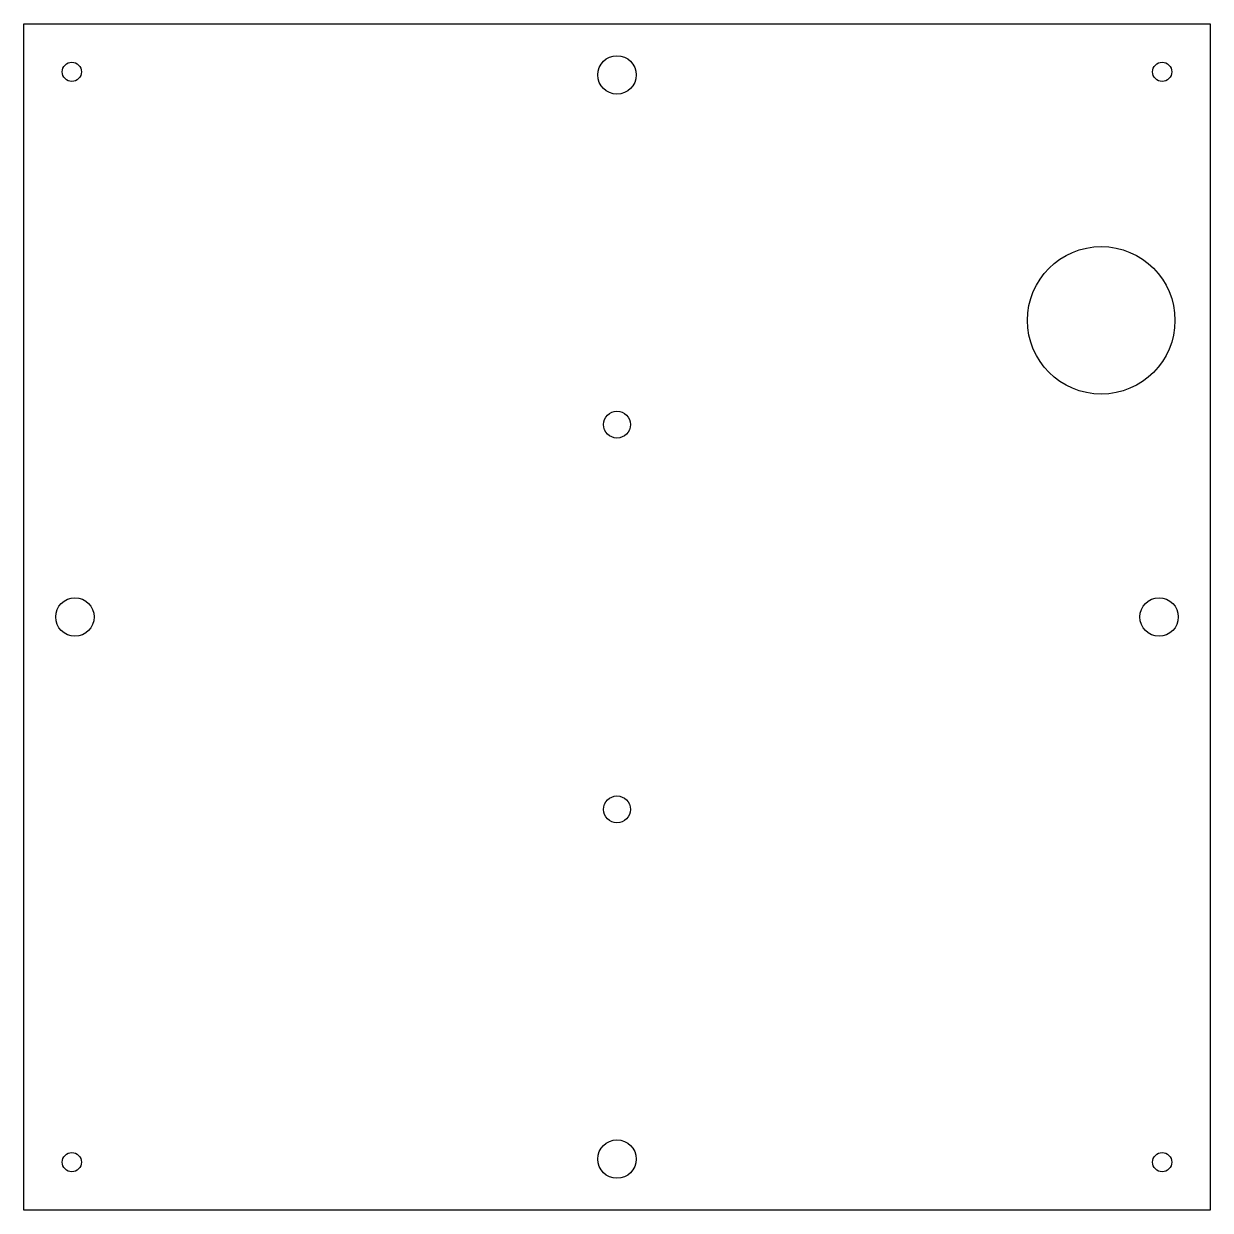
# Model space of a CAD drawing. Header units: millimetres. Extents: x -185 to 0, y 0 to 185.
import ezdxf

# ---------------------------------------------------------------- set-up
doc = ezdxf.new("R2010")
doc.units = ezdxf.units.MM
doc.layers.get('0').update_dxf_attribs({"linetype": 'CONTINUOUS'})

msp = doc.modelspace()

# ---------------------------------------------------------------- linework, layer by layer
msp.add_lwpolyline([(-185, 185), (0, 185), (0, 0), (-185, 0)], close=True)
for centre, radius in [((-92.5, 177.02), 3), ((-177.5, 177.5), 1.5), ((-7.5, 177.5), 1.5), ((-17, 138.75), 11.5), ((-92.5, 122.5), 2.1), ((-177.02, 92.5), 3), ((-7.98, 92.5), 3), ((-92.5, 62.5), 2.1), ((-92.5, 7.98), 3), ((-177.5, 7.5), 1.5), ((-7.5, 7.5), 1.5)]:
    msp.add_circle(centre, radius)

doc.saveas('drawing.dxf')
